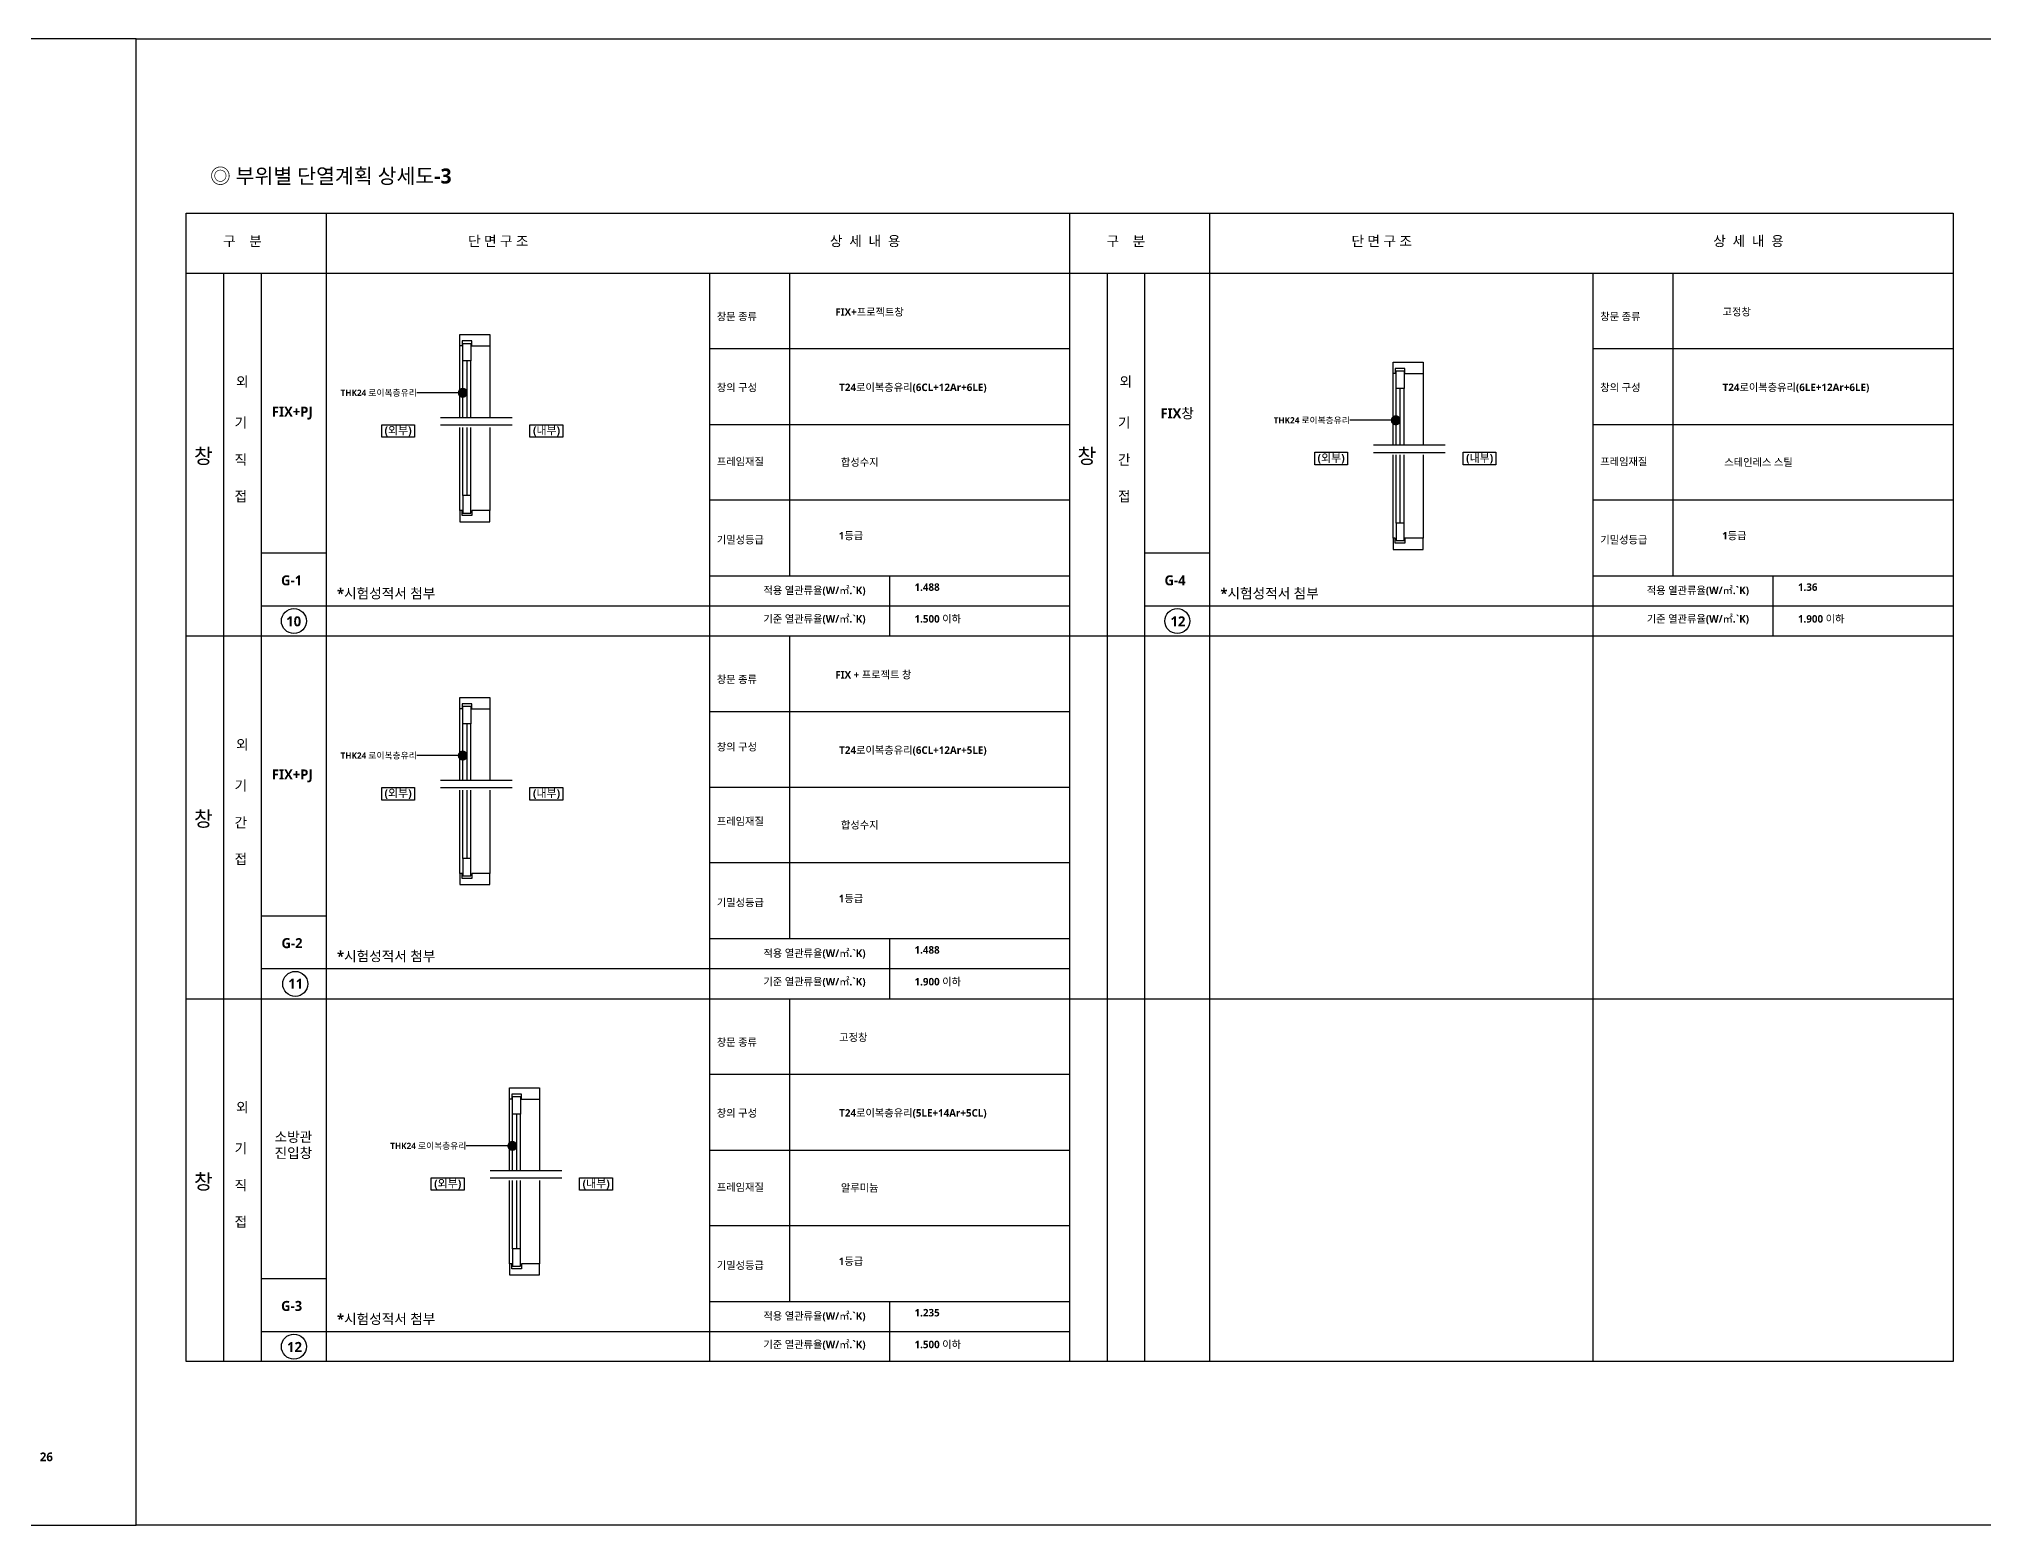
# Model space of a CAD drawing. Header units: millimetres. Extents: x 0 to 190005487, y 0 to 455456909.
# Drawn here: x 8206 to 12093, y 0 to 2970 of the extents above; entities that cross this region are included whole.
import ezdxf
from ezdxf.enums import TextEntityAlignment as Align

# ---------------------------------------------------------------- set-up
doc = ezdxf.new("R2010")
doc.units = ezdxf.units.MM
doc.header["$LTSCALE"] = 800
doc.header["$MEASUREMENT"] = 0
doc.layers.get('0').update_dxf_attribs({"linetype": 'CONTINUOUS'})
doc.layers.get('Defpoints').update_dxf_attribs({"color": 153, "linetype": 'CONTINUOUS'})
for name, color, linetype in [('A-ANNO-TITL', 7, 'CONTINUOUS'), ('AA-BORD-FORM', 7, 'CONTINUOUS'), ('AA-DWXM-WIND', 4, 'CONTINUOUS'), ('AA-XXXX-TEXT', 3, 'CONTINUOUS'), ('AA-XXXX-TXT3', 3, 'CONTINUOUS'), ('COL', 2, 'CONTINUOUS'), ('COR', 4, 'CONTINUOUS'), ('ETC', 6, 'CONTINUOUS'), ('text', 3, 'CONTINUOUS'), ('WAL', 3, 'CONTINUOUS')]:
    doc.layers.add(name, color=color, linetype=linetype)
doc.styles.add('SH_대대리576', font='')
doc.styles.get("Standard").update_dxf_attribs({"font": 'SIMPLEX.shx'})
doc.styles.get('SH_대대리576').set_extended_font_data('NanumGothic', bold=True)
doc.dimstyles.new('SAMOO-M30', dxfattribs={"dimscale": 400, "dimtxt": 3, "dimasz": 1, "dimexe": 2, "dimexo": 2, "dimgap": 1, "dimtad": 0, "dimdec": 0, "dimdsep": 46, "dimlunit": 6, "dimtxsty": 'Standard', "dimblk": 'DIMDOT', "dimcen": 1, "dimclrd": 1, "dimclre": 1, "dimclrt": 2, "dimadec": 4, "dimazin": 0, "dimtfac": 1, "dimtdec": 0, "dimtix": 1, "dimtmove": 2, "dimatfit": 3, "dimldrblk": 'DOT', "dimfxl": 8, "dimtvp": 1, "dimtolj": 1, "dimlwd": -1, "dimlwe": -1, "dimarcsym": 0})

# ---------------------------------------------------------------- blocks, each defined once
blk = doc.blocks.new('_DOT')
at = {"color": 0, "linetype": 'ByBlock'}
blk.add_line((-0.5, 0), (-1, 0), dxfattribs=at)
at = {"color": 0, "linetype": 'ByBlock', "const_width": 0.5}
blk.add_lwpolyline([(-0.25, 0, 1), (0.25, 0, 1)], format="xyb", close=True, dxfattribs=at)
blk = doc.blocks.new('DIMDOT')
at = {"color": 0}
blk.add_line((-2, 0), (2, 0), dxfattribs=at)
for radius in [0.5, 0.25]:
    blk.add_circle((0, 0), radius, dxfattribs=at)

msp = doc.modelspace()

# ---------------------------------------------------------------- linework, layer by layer
for p, q in [((9009, 2213.7), (9152.1, 2213.7)), ((9009, 2198.7), (9152.1, 2198.7)), ((10874.4, 2158.8), (11017.6, 2158.8)), ((10874.4, 2143.8), (11017.6, 2143.8)), ((9009, 1488.7), (9152.1, 1488.7)), ((9009, 1473.7), (9152.1, 1473.7)), ((9108.2, 708.8), (9251.3, 708.8)), ((9108.2, 693.8), (9251.3, 693.8))]:
    msp.add_line(p, q)
at = {"layer": 'AA-BORD-FORM'}
for points in [[(8891.2, 2198.9), (8956.7, 2198.9), (8956.7, 2173.9), (8891.2, 2173.9)], [(9187.6, 2198.9), (9253.2, 2198.9), (9253.2, 2173.9), (9187.6, 2173.9)], [(10756.6, 2144), (10822.2, 2144), (10822.2, 2119), (10756.6, 2119)], [(11053.1, 2144), (11118.6, 2144), (11118.6, 2119), (11053.1, 2119)], [(8891.2, 1473.9), (8956.7, 1473.9), (8956.7, 1448.9), (8891.2, 1448.9)], [(9187.6, 1473.9), (9253.2, 1473.9), (9253.2, 1448.9), (9187.6, 1448.9)], [(8990.4, 694), (9056, 694), (9056, 669), (8990.4, 669)], [(9286.8, 694), (9352.4, 694), (9352.4, 669), (9286.8, 669)]]:
    msp.add_lwpolyline(points, close=True, dxfattribs=at)
at = {"layer": 'AA-DWXM-WIND'}
for p, q in [((9047.7, 2356.5), (9047.7, 2379)), ((9047.7, 2379), (9107.7, 2379)), ((9107.7, 2379), (9107.7, 2356.5)), ((9047.7, 2213.7), (9047.7, 2356.5)), ((9052.2, 2356.5), (9047.7, 2356.5)), ((9071.2, 2366.5), (9052.2, 2366.5)), ((9052.2, 2366.5), (9052.2, 2356.5)), ((9053.7, 2326.5), (9053.7, 2361.5)), ((9053.7, 2361.5), (9069.7, 2361.5)), ((9069.7, 2361.5), (9069.7, 2326.5)), ((9071.2, 2356.5), (9071.2, 2366.5)), ((9071.2, 2356.5), (9107.7, 2356.5)), ((9107.7, 2356.5), (9107.7, 2213.7)), ((9053.7, 2213.7), (9053.7, 2326.5)), ((9069.7, 2326.5), (9053.7, 2326.5)), ((9061.9, 2213.7), (9061.9, 2326.5)), ((9069.7, 2213.7), (9069.7, 2326.5)), ((10913.1, 2301.5), (10913.1, 2324)), ((10913.1, 2324), (10973.1, 2324)), ((10913.1, 2158.8), (10913.1, 2301.5)), ((10917.6, 2301.5), (10913.1, 2301.5)), ((10936.6, 2311.5), (10917.6, 2311.5)), ((10917.6, 2311.5), (10917.6, 2301.5)), ((10919.1, 2271.5), (10919.1, 2306.5)), ((10919.1, 2306.5), (10935.1, 2306.5)), ((10935.1, 2306.5), (10935.1, 2271.5)), ((10936.6, 2301.5), (10936.6, 2311.5)), ((10936.6, 2301.5), (10973.1, 2301.5)), ((10973.1, 2324), (10973.1, 2301.5)), ((10973.1, 2301.5), (10973.1, 2158.8)), ((10919.1, 2158.8), (10919.1, 2271.5)), ((10935.1, 2271.5), (10919.1, 2271.5)), ((10927.3, 2158.8), (10927.3, 2271.5)), ((10935.1, 2158.8), (10935.1, 2271.5)), ((9047.7, 2027.4), (9047.7, 2193.7)), ((9053.7, 2057.4), (9053.7, 2193.7)), ((9061.9, 2057.4), (9061.9, 2193.7)), ((9069.7, 2057.4), (9069.7, 2193.7)), ((9107.7, 2193.7), (9107.7, 2027.4)), ((10913.1, 1972.4), (10913.1, 2138.8)), ((10919.1, 2002.4), (10919.1, 2138.8)), ((10927.3, 2002.4), (10927.3, 2138.8)), ((10935.1, 2002.4), (10935.1, 2138.8)), ((10973.1, 2138.8), (10973.1, 1972.4)), ((9052.2, 2027.4), (9047.7, 2027.4)), ((9047.7, 2027.4), (9047.7, 2004.9)), ((9052.2, 2017.4), (9052.2, 2027.4)), ((9053.7, 2057.4), (9053.7, 2022.4)), ((9069.7, 2057.4), (9053.7, 2057.4)), ((9053.7, 2022.4), (9069.7, 2022.4)), ((9069.7, 2022.4), (9069.7, 2057.4)), ((9107.7, 2027.4), (9071.2, 2027.4)), ((9071.2, 2027.4), (9071.2, 2017.4)), ((9107.7, 2004.9), (9107.7, 2027.4)), ((9047.7, 2004.9), (9107.7, 2004.9)), ((9071.2, 2017.4), (9052.2, 2017.4)), ((10919.1, 2002.4), (10919.1, 1967.4)), ((10935.1, 2002.4), (10919.1, 2002.4)), ((10935.1, 1967.4), (10935.1, 2002.4)), ((10917.6, 1972.4), (10913.1, 1972.4)), ((10913.1, 1972.4), (10913.1, 1949.9)), ((10913.1, 1949.9), (10973.1, 1949.9)), ((10917.6, 1962.4), (10917.6, 1972.4)), ((10936.6, 1962.4), (10917.6, 1962.4)), ((10919.1, 1967.4), (10935.1, 1967.4)), ((10973.1, 1972.4), (10936.6, 1972.4)), ((10936.6, 1972.4), (10936.6, 1962.4)), ((10973.1, 1949.9), (10973.1, 1972.4)), ((9047.7, 1631.5), (9047.7, 1654)), ((9047.7, 1654), (9107.7, 1654)), ((9071.2, 1641.5), (9052.2, 1641.5)), ((9052.2, 1641.5), (9052.2, 1631.5)), ((9053.7, 1601.5), (9053.7, 1636.5)), ((9053.7, 1636.5), (9069.7, 1636.5)), ((9069.7, 1636.5), (9069.7, 1601.5)), ((9071.2, 1631.5), (9071.2, 1641.5)), ((9107.7, 1654), (9107.7, 1631.5)), ((9047.7, 1488.7), (9047.7, 1631.5)), ((9052.2, 1631.5), (9047.7, 1631.5)), ((9053.7, 1488.7), (9053.7, 1601.5)), ((9069.7, 1601.5), (9053.7, 1601.5)), ((9061.9, 1488.7), (9061.9, 1601.5)), ((9069.7, 1488.7), (9069.7, 1601.5)), ((9071.2, 1631.5), (9107.7, 1631.5)), ((9107.7, 1631.5), (9107.7, 1488.7)), ((9047.7, 1302.4), (9047.7, 1468.7)), ((9053.7, 1332.4), (9053.7, 1468.7)), ((9061.9, 1332.4), (9061.9, 1468.7)), ((9069.7, 1332.4), (9069.7, 1468.7)), ((9107.7, 1468.7), (9107.7, 1302.4)), ((9053.7, 1332.4), (9053.7, 1297.4)), ((9069.7, 1332.4), (9053.7, 1332.4)), ((9069.7, 1297.4), (9069.7, 1332.4)), ((9052.2, 1302.4), (9047.7, 1302.4)), ((9047.7, 1302.4), (9047.7, 1279.9)), ((9052.2, 1292.4), (9052.2, 1302.4)), ((9071.2, 1292.4), (9052.2, 1292.4)), ((9053.7, 1297.4), (9069.7, 1297.4)), ((9107.7, 1302.4), (9071.2, 1302.4)), ((9071.2, 1302.4), (9071.2, 1292.4)), ((9107.7, 1279.9), (9107.7, 1302.4)), ((9047.7, 1279.9), (9107.7, 1279.9)), ((9146.9, 851.5), (9146.9, 874)), ((9146.9, 874), (9206.9, 874)), ((9170.4, 861.5), (9151.4, 861.5)), ((9151.4, 861.5), (9151.4, 851.5)), ((9152.9, 821.5), (9152.9, 856.5)), ((9152.9, 856.5), (9168.9, 856.5)), ((9168.9, 856.5), (9168.9, 821.5)), ((9170.4, 851.5), (9170.4, 861.5)), ((9206.9, 874), (9206.9, 851.5)), ((9146.9, 708.8), (9146.9, 851.5)), ((9151.4, 851.5), (9146.9, 851.5)), ((9152.9, 708.8), (9152.9, 821.5)), ((9168.9, 821.5), (9152.9, 821.5)), ((9161.1, 708.8), (9161.1, 821.5)), ((9168.9, 708.8), (9168.9, 821.5)), ((9170.4, 851.5), (9206.9, 851.5)), ((9206.9, 851.5), (9206.9, 708.8)), ((9146.9, 522.4), (9146.9, 688.8)), ((9152.9, 552.4), (9152.9, 688.8)), ((9161.1, 552.4), (9161.1, 688.8)), ((9168.9, 552.4), (9168.9, 688.8)), ((9206.9, 688.8), (9206.9, 522.4)), ((9152.9, 552.4), (9152.9, 517.4)), ((9168.9, 552.4), (9152.9, 552.4)), ((9168.9, 517.4), (9168.9, 552.4)), ((9151.4, 522.4), (9146.9, 522.4)), ((9146.9, 522.4), (9146.9, 499.9)), ((9151.4, 512.4), (9151.4, 522.4)), ((9170.4, 512.4), (9151.4, 512.4)), ((9152.9, 517.4), (9168.9, 517.4)), ((9206.9, 522.4), (9170.4, 522.4)), ((9170.4, 522.4), (9170.4, 512.4)), ((9206.9, 499.9), (9206.9, 522.4)), ((9146.9, 499.9), (9206.9, 499.9))]:
    msp.add_line(p, q, dxfattribs=at)
at = {"layer": 'COR'}
for p, q in [((8780.2, 2622), (8780.2, 327)), ((10546.5, 2622), (10546.5, 327)), ((8500.2, 2502), (10266.5, 2502)), ((8575.2, 2502), (8575.2, 327)), ((8650.2, 2502), (8650.2, 327)), ((9546.5, 2502), (9546.5, 327)), ((9706.5, 2502), (9706.5, 1897)), ((10266.5, 2502), (12032.7, 2502)), ((10341.5, 2502), (10341.5, 327)), ((10416.5, 2502), (10416.5, 327)), ((11312.7, 2502), (11312.7, 327)), ((11472.7, 2502), (11472.7, 1897)), ((9546.5, 2351), (10266.5, 2351)), ((11312.7, 2351), (12032.7, 2351)), ((9546.5, 2199.5), (10266.5, 2199.5)), ((11312.7, 2199.5), (12032.7, 2199.5)), ((9546.5, 2049), (10266.5, 2049)), ((11312.7, 2049), (12032.7, 2049)), ((8780.2, 1942), (8650.2, 1942)), ((10546.5, 1942), (10416.5, 1942)), ((9546.5, 1897), (10266.5, 1897)), ((9906.5, 1897), (9906.5, 1777)), ((11312.7, 1897), (12032.7, 1897)), ((11672.7, 1897), (11672.7, 1777)), ((8650.2, 1837), (10266.5, 1837)), ((10416.5, 1837), (12032.7, 1837)), ((9706.5, 1777), (9706.5, 1172)), ((9546.5, 1626), (10266.5, 1626)), ((9546.5, 1475), (10266.5, 1475)), ((9546.5, 1324), (10266.5, 1324)), ((8780.2, 1217), (8650.2, 1217)), ((9546.5, 1172), (10266.5, 1172)), ((9906.5, 1172), (9906.5, 1052)), ((8650.2, 1112), (10266.5, 1112)), ((9706.5, 1052), (9706.5, 447)), ((9546.5, 901), (10266.5, 901)), ((9546.5, 749.5), (10266.5, 749.5)), ((9546.5, 599), (10266.5, 599)), ((8780.2, 492), (8650.2, 492)), ((9546.5, 447), (10266.5, 447)), ((9906.5, 447), (9906.5, 327)), ((8650.2, 387), (10266.5, 387)), ((8650.2, 387), (10266.5, 387))]:
    msp.add_line(p, q, dxfattribs=at)
for centre in [(8715.6, 1806.6), (10481.8, 1806.6), (8718.3, 1081.6), (8715.6, 356.6)]:
    msp.add_circle(centre, 25, dxfattribs=at)
at = {"layer": 'Defpoints'}
for points in [[(8400, 2970), (4200, 2970), (4200, 0), (8400, 0)], [(8400, 2970), (12600, 2970), (12600, 0), (8400, 0)]]:
    msp.add_lwpolyline(points, close=True, dxfattribs=at)
at = {"layer": 'WAL'}
for p, q in [((10266.5, 2622), (10266.5, 327)), ((10266.5, 2622), (10266.5, 1777)), ((10266.5, 2622), (10266.5, 327)), ((12032.7, 2622), (12032.7, 1777)), ((8500.2, 1777), (12032.7, 1777)), ((8500.2, 1052), (12032.7, 1052))]:
    msp.add_line(p, q, dxfattribs=at)
msp.add_lwpolyline([(12032.7, 327), (8500.2, 327), (8500.2, 2622), (12032.7, 2622), (12032.7, 327)], dxfattribs=at)

# ---------------------------------------------------------------- texts
at = {"style": 'SH_대대리576'}
for s, p in [('창문 종류', (9561.2, 2415.1)), ('FIX+프로젝트창', (9798.3, 2424.3)), ('창문 종류', (11327.5, 2415.1)), ('고정창', (11572.1, 2424.7)), ('창의 구성', (9561.2, 2273.4)), ('T24로이복층유리(6CL+12Ar+6LE)', (9805.9, 2273.7)), ('창의 구성', (11327.5, 2273.4)), ('T24로이복층유리(6LE+12Ar+6LE)', (11572.1, 2273.7)), ('프레임재질', (9561.2, 2125.3)), ('합성수지', (9809.3, 2124.1)), ('프레임재질', (11327.5, 2125.3)), ('스테인레스 스틸', (11575.5, 2124.1)), ('1등급', (9805, 1977.2)), ('1등급', (11571.2, 1977.2)), ('기밀성등급', (9561.2, 1969.1)), ('기밀성등급', (11327.5, 1969.1)), ('1.488', (9956.5, 1874.5)), ('1.36', (11722.7, 1874.5)), ('1.500 이하', (9956.5, 1811)), ('1.900 이하', (11722.7, 1811)), ('창문 종류', (9561.2, 1690.1)), ('FIX + 프로젝트 창', (9798.3, 1699.3)), ('창의 구성', (9561.2, 1555.2)), ('T24로이복층유리(6CL+12Ar+5LE)', (9805.9, 1548.7)), ('프레임재질', (9561.2, 1406.6)), ('합성수지', (9809.3, 1399.1)), ('기밀성등급', (9561.2, 1244.1)), ('1등급', (9805, 1252.2)), ('1.488', (9956.5, 1149.5)), ('1.900 이하', (9956.5, 1086)), ('창문 종류', (9561.2, 965.1)), ('고정창', (9805.9, 974.7)), ('창의 구성', (9561.2, 823.4)), ('T24로이복층유리(5LE+14Ar+5CL)', (9805.9, 823.7)), ('프레임재질', (9561.2, 675.3)), ('알루미늄', (9809.3, 674.1)), ('기밀성등급', (9561.2, 519.1)), ('1등급', (9805, 527.2)), ('1.235', (9956.5, 424.5)), ('1.500 이하', (9956.5, 361))]:
    msp.add_text(s, height=15, dxfattribs=at).set_placement(p, align=Align.MIDDLE_LEFT)
at = {"color": 2, "style": 'SH_대대리576'}
for p in [(8515.9, 2121.3), (10282.1, 2121.3), (8515.9, 1396.3), (8515.9, 671.3)]:
    msp.add_text('창', height=30, dxfattribs=at).set_placement(p)
at = {"style": 'SH_대대리576'}
for s, p in [('적용 열관류율(W/㎡.`K)', (9756.5, 1867.9)), ('적용 열관류율(W/㎡.`K)', (11522.7, 1867.9)), ('기준 열관류율(W/㎡.`K)', (9756.5, 1811)), ('기준 열관류율(W/㎡.`K)', (11522.7, 1811)), ('적용 열관류율(W/㎡.`K)', (9756.5, 1142.9)), ('기준 열관류율(W/㎡.`K)', (9756.5, 1086)), ('적용 열관류율(W/㎡.`K)', (9756.5, 417.9)), ('기준 열관류율(W/㎡.`K)', (9756.5, 361))]:
    msp.add_text(s, height=15, dxfattribs=at).set_placement(p, align=Align.MIDDLE_CENTER)
at = {"layer": 'A-ANNO-TITL', "style": 'SH_대대리576'}
msp.add_text('26', height=17.5, dxfattribs=at).set_placement((8220.8, 136.4), align=Align.MIDDLE)
at = {"layer": 'AA-XXXX-TEXT', "style": 'SH_대대리576'}
for p in [(8961.2, 2262.8), (10826.7, 2207.8), (8961.2, 1537.8), (9060.4, 757.8)]:
    msp.add_text('THK24 로이복층유리', height=12.5, dxfattribs=at).set_placement(p, align=Align.MIDDLE_RIGHT)
for s, p in [('(외부)', (8924, 2187)), ('(내부)', (9220.8, 2187)), ('(외부)', (10789.4, 2132)), ('(내부)', (11086.3, 2132)), ('(외부)', (8924, 1462)), ('(내부)', (9220.8, 1462)), ('(외부)', (9023.2, 682)), ('(내부)', (9320, 682))]:
    msp.add_text(s, height=16, dxfattribs=at).set_placement(p, align=Align.MIDDLE)
at = {"layer": 'COL', "style": 'SH_대대리576'}
for s, p in [('외', (8600, 2275)), ('외', (10366.3, 2275)), ('FIX+PJ', (8671.6, 2215.1)), ('기', (8597, 2193)), ('기', (10363.3, 2193)), ('직', (8597, 2119)), ('간', (10363.3, 2119)), ('접', (8597, 2046)), ('접', (10363.3, 2046)), ('G-1', (8690, 1878)), ('G-4', (10456.3, 1878)), ('10', (8700.3, 1796)), ('12', (10468.2, 1796)), ('외', (8600, 1550)), ('기', (8597, 1468)), ('FIX+PJ', (8671.6, 1490.1)), ('간', (8597, 1394)), ('접', (8597, 1321)), ('G-2', (8690.8, 1153)), ('11', (8704.4, 1072)), ('외', (8600, 825)), ('소방관', (8677, 765.9)), ('기', (8597, 743)), ('진입창', (8677, 733.6)), ('직', (8597, 669)), ('접', (8597, 596)), ('G-3', (8690, 428)), ('12', (8702, 346))]:
    msp.add_text(s, height=20, dxfattribs=at).set_placement(p)
msp.add_text('FIX창', height=20, dxfattribs=at).set_placement((10481.5, 2222), align=Align.MIDDLE)
at = {"layer": 'ETC', "style": 'SH_대대리576'}
for p in [(8801.8, 1852), (10568, 1852), (8801.8, 1127), (8801.8, 402)]:
    msp.add_text('*시험성적서 첨부', height=20, dxfattribs=at).set_placement(p)
at = {"layer": 'text', "color": 2, "style": 'SH_대대리576'}
for s, height, p in [('◎ 부위별 단열계획 상세도-3', 30, (8548.2, 2681)), ('구    분', 20, (8574.1, 2556)), ('단 면 구 조', 20, (9063.9, 2556)), (' 상  세  내  용', 20, (9780.4, 2556)), ('구    분', 20, (10340.4, 2556)), ('단 면 구 조', 20, (10830.1, 2556)), (' 상  세  내  용', 20, (11546.6, 2556))]:
    msp.add_text(s, height=height, dxfattribs=at).set_placement(p)

# ---------------------------------------------------------------- leaders
at = {"layer": 'AA-XXXX-TXT3', "color": 1}
for points in [[(9053.3, 2262.8), (8961.2, 2262.8)], [(10918.7, 2207.8), (10826.7, 2207.8)], [(9053.3, 1537.8), (8961.2, 1537.8)], [(9152.5, 757.8), (9060.4, 757.8)]]:
    msp.add_leader(points, dimstyle='SAMOO-M30', override={"dimscale": 20}, dxfattribs=at)

doc.saveas('drawing.dxf')
